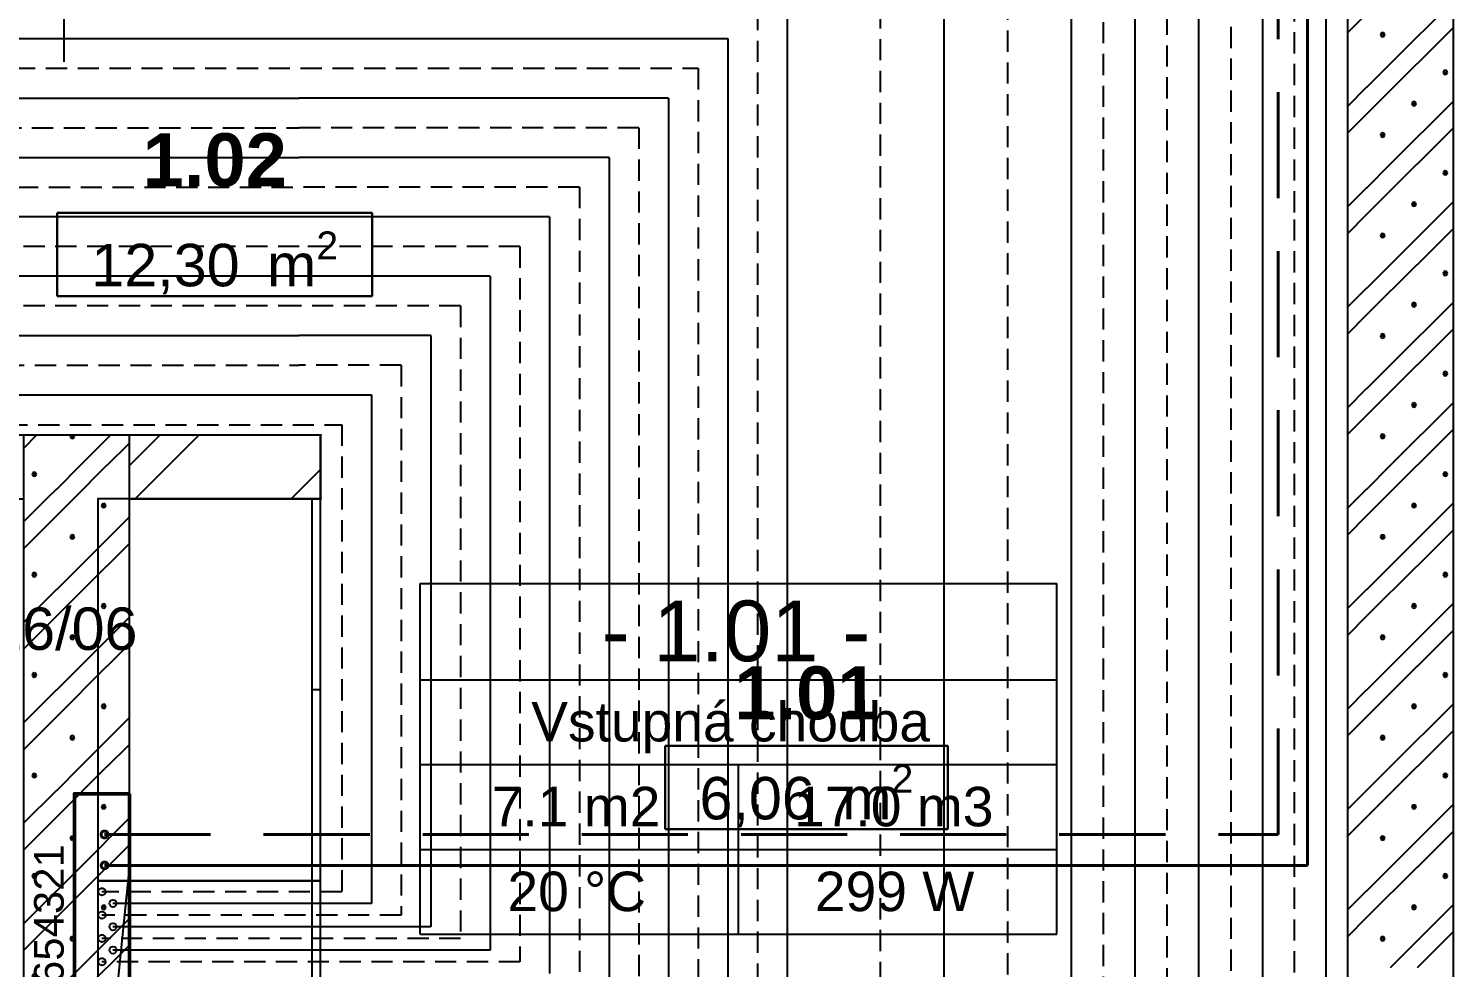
# Model space of a CAD drawing. Header units: millimetres. Extents: x 1046 to 74297, y -4150 to 54562.
# Drawn here: x 19932 to 23290, y 4370 to 6584 of the extents above; entities that cross this region are included whole.
import ezdxf
from ezdxf.enums import TextEntityAlignment as Align

# ---------------------------------------------------------------- set-up
doc = ezdxf.new("R2010")
doc.units = ezdxf.units.MM
doc.set_wipeout_variables(frame=1)
doc.linetypes.add('DASH', pattern=[75, 50, -25])
for name, color, linetype in [('1__NP___MIESTNOSTIUK', 7, 'Continuous'), ('1__NP___ROZDE_OVA_E', 7, 'Continuous'), ('Interiér - nábytok', 252, 'Continuous'), ('Konstrukce – Dělicí čáry vrstev', 252, 'Continuous'), ('Konštrukcie - zvislé nosné', 252, 'Continuous'), ('ODVODN__POTRUBIE', 7, 'Continuous'), ('ODVODN__POTRUBIE___PODL__VYK_', 7, 'Continuous'), ('Otvory – Značky dveří', 252, 'Continuous'), ('POLO_KY', 7, 'Continuous'), ('PR_VODN__POTRUBIE', 7, 'Continuous'), ('PR_VODN__POTRUBIE___PODL__VYK_', 7, 'Continuous'), ('Výplně – Řezové', 252, 'Continuous'), ('Zóny', 252, 'Continuous'), ('Zóny – Razítka', 252, 'Continuous')]:
    doc.layers.add(name, color=color, linetype=linetype)
doc.layers.add('vyk-privod-45', color=240, linetype='Continuous', lineweight=40)
doc.layers.add('vyk-vratka_35°C', color=132, linetype='DASH', lineweight=40)
doc.styles.add('ARIAL', font='arial.ttf')
doc.styles.add('GENEROVANÝ_STYL_1', font='arial.ttf')
doc.styles.add('GENEROVANÝ_STYL_2', font='arialbd.ttf')
pattern_1 = [(45, (0, 0), (-11490.5, 11490.5), []), (45, (-2298, 2298), (-11490.5, 11490.5), [])]

# ---------------------------------------------------------------- blocks, each defined once
blk = doc.blocks.new('VSTUPNÁ CHODBA_1.01_1_1', base_point=(567498, 266412))
at = {"layer": 'Zóny – Razítka'}
for p, q in [((584149, 265430), (550847, 265430)), ((550847, 265430), (550847, 255608)), ((550847, 265430), (584149, 265430)), ((550847, 255608), (550847, 265430)), ((584149, 255608), (584149, 265430)), ((584149, 265430), (584149, 255608)), ((550847, 255608), (584149, 255608)), ((584149, 255608), (550847, 255608))]:
    blk.add_line(p, q, dxfattribs=at)
at = {"layer": 'Zóny – Razítka', "insert": (567498, 263233), "char_height": 5000, "attachment_point": 2, "style": 'GENEROVANÝ_STYL_1'}
blk.add_mtext('\\A1;{\\pqc;\\pt0,2500;\\fArial|b0|i0|c238|p0;\\W1.000000;6,06\\fArial|b0|i0|c238|p0;\\W1.000000;\\A1{\\H.66x;\\S^  ;}\\fArial|b0|i0|c238|p0;\\W1.000000; m\\fArial|b0|i0|c238|p0;\\W1.000000;\\A1{\\H.66x;\\S2^  ;}}', dxfattribs=at)
at = {"layer": 'Zóny – Razítka'}
for tag, height, style, p in [('DUMMY_849', 6250, 'GENEROVANÝ_STYL_2', (575839, 276233)), ('ROOM_NUMBER', 6250, 'GENEROVANÝ_STYL_2', (567498, 274805)), ('DUMMY_850', 5000, 'GENEROVANÝ_STYL_1', (555758, 264448))]:
    blk.add_attdef(tag, text='', height=height, dxfattribs=dict(at, style=style)).set_placement(p, align=Align.TOP_CENTER)
blk = doc.blocks.new('CHODBA_1.02_2_1', base_point=(497782, 329244))
at = {"layer": 'Zóny – Razítka'}
for p, q in [((516340, 328262), (479224, 328262)), ((479224, 328262), (479224, 318441)), ((479224, 328262), (516340, 328262)), ((479224, 318441), (479224, 328262)), ((516340, 318441), (516340, 328262)), ((516340, 328262), (516340, 318441)), ((479224, 318441), (516340, 318441)), ((516340, 318441), (479224, 318441))]:
    blk.add_line(p, q, dxfattribs=at)
at = {"layer": 'Zóny – Razítka', "insert": (497782, 326066), "char_height": 5000, "attachment_point": 2, "style": 'GENEROVANÝ_STYL_1'}
blk.add_mtext('\\A1;{\\pqc;\\pt0,2500;\\fArial|b0|i0|c238|p0;\\W1.000000;12,30\\fArial|b0|i0|c238|p0;\\W1.000000;\\A1{\\H.66x;\\S^  ;}\\fArial|b0|i0|c238|p0;\\W1.000000; m\\fArial|b0|i0|c238|p0;\\W1.000000;\\A1{\\H.66x;\\S2^  ;}}', dxfattribs=at)
at = {"layer": 'Zóny – Razítka'}
for tag, height, style, p in [('ROOM_NUMBER', 6250, 'GENEROVANÝ_STYL_2', (497782, 337637)), ('DUMMY_849', 6250, 'GENEROVANÝ_STYL_2', (506123, 339066)), ('DUMMY_850', 5000, 'GENEROVANÝ_STYL_1', (484135, 327280))]:
    blk.add_attdef(tag, text='', height=height, dxfattribs=dict(at, style=style)).set_placement(p, align=Align.TOP_CENTER)
blk = doc.blocks.new('Skříňka 27[18]_1', base_point=(510248, 199547))
at = {"layer": 'Interiér - nábytok'}
for p, q in [((509248, 199547), (509248, 249547)), ((510248, 232880), (509248, 232880)), ((510248, 216214), (509248, 216214)), ((510248, 199547), (509248, 199547))]:
    blk.add_line(p, q, dxfattribs=at)
at = {"layer": 'Interiér - nábytok', "flags": 128}
blk.add_lwpolyline([(510248, 199547), (510248, 249547), (483998, 249547), (483998, 199547)], close=True, dxfattribs=at)
blk = doc.blocks.new('Modulární skříň 27[19]_1', base_point=(510248, 249547))
at = {"layer": 'Interiér - nábytok'}
for p, q in [((509248, 249547), (509248, 294547)), ((510248, 272047), (509248, 272047))]:
    blk.add_line(p, q, dxfattribs=at)
at = {"layer": 'Interiér - nábytok', "flags": 128}
blk.add_lwpolyline([(510248, 249547), (510248, 294547), (483998, 294547), (483998, 249547)], close=True, dxfattribs=at)
blk = doc.blocks.new('*X238')
at = {"layer": 'Výplně – Řezové'}
for p, q in [((475248, 300504), (476791, 302047)), ((480819, 302047), (480765, 301915)), ((480765, 301915), (480838, 301738)), ((480838, 301738), (481015, 301665)), ((481015, 301665), (481191, 301738)), ((481191, 301738), (481265, 301915)), ((481265, 301915), (481210, 302047)), ((481963, 298506), (485503, 302047)), ((485125, 298506), (487748, 301129)), ((476346, 297637), (476273, 297460)), ((476273, 297460), (476346, 297284)), ((476523, 297710), (476346, 297637)), ((476346, 297284), (476523, 297210)), ((476700, 297637), (476523, 297710)), ((476523, 297210), (476700, 297284)), ((476773, 297460), (476700, 297637)), ((476700, 297284), (476773, 297460)), ((479169, 295713), (481963, 298506)), ((481128, 294547), (485088, 298506)), ((477966, 294547), (479169, 295750))]:
    blk.add_line(p, q, dxfattribs=at)
for p in [(481015, 301915), (476523, 297460)]:
    blk.add_point(p, dxfattribs=at)
blk = doc.blocks.new('*X239')
at = {"layer": 'Výplně – Řezové'}
for p, q in [((475248, 291829), (477966, 294547)), ((479169, 292588), (481128, 294547)), ((484529, 293946), (484456, 293769)), ((484706, 294019), (484529, 293946)), ((484883, 293946), (484706, 294019)), ((484956, 293769), (484883, 293946)), ((475248, 288667), (479169, 292588)), ((481963, 286669), (487748, 292454)), ((484456, 293769), (484529, 293592)), ((484529, 293592), (484706, 293519)), ((484706, 293519), (484883, 293592)), ((484883, 293592), (484956, 293769)), ((480838, 290254), (480765, 290077)), ((480765, 290077), (480838, 289900)), ((481015, 290327), (480838, 290254)), ((480838, 289900), (481015, 289827)), ((481191, 290254), (481015, 290327)), ((481015, 289827), (481191, 289900)), ((481265, 290077), (481191, 290254)), ((481191, 289900), (481265, 290077)), ((485125, 286669), (487748, 289292)), ((476346, 285800), (476273, 285623)), ((476273, 285623), (476346, 285446)), ((476523, 285873), (476346, 285800)), ((476346, 285446), (476523, 285373)), ((476700, 285800), (476523, 285873)), ((476523, 285373), (476700, 285446)), ((476773, 285623), (476700, 285800)), ((476700, 285446), (476773, 285623)), ((479169, 283875), (481963, 286669)), ((479169, 280750), (485088, 286669)), ((475248, 279992), (479169, 283913)), ((484529, 282108), (484456, 281931)), ((484706, 282181), (484529, 282108)), ((484883, 282108), (484706, 282181)), ((484956, 281931), (484883, 282108)), ((475248, 276829), (479169, 280750)), ((481963, 274831), (487748, 280617)), ((484456, 281931), (484529, 281754)), ((484529, 281754), (484706, 281681)), ((484706, 281681), (484883, 281754)), ((484883, 281754), (484956, 281931)), ((480838, 278416), (480765, 278240)), ((480765, 278240), (480838, 278063)), ((481015, 278490), (480838, 278416)), ((480838, 278063), (481015, 277990)), ((481191, 278416), (481015, 278490)), ((481015, 277990), (481191, 278063)), ((481265, 278240), (481191, 278416)), ((481191, 278063), (481265, 278240)), ((485125, 274831), (487748, 277454)), ((476346, 273962), (476273, 273785)), ((476273, 273785), (476346, 273609)), ((476523, 274035), (476346, 273962)), ((476700, 273962), (476523, 274035)), ((476773, 273785), (476700, 273962)), ((476700, 273609), (476773, 273785)), ((479169, 272038), (481963, 274831)), ((479169, 268913), (485088, 274831)), ((475248, 268154), (479169, 272075)), ((476346, 273609), (476523, 273535)), ((476523, 273535), (476700, 273609)), ((484706, 270344), (484529, 270271)), ((484883, 270271), (484706, 270344)), ((475248, 264992), (479169, 268913)), ((481963, 262994), (487748, 268779)), ((484529, 270271), (484456, 270094)), ((484456, 270094), (484529, 269917)), ((484529, 269917), (484706, 269844)), ((484706, 269844), (484883, 269917)), ((484956, 270094), (484883, 270271)), ((484883, 269917), (484956, 270094)), ((480838, 266579), (480765, 266402)), ((480765, 266402), (480838, 266225)), ((481015, 266652), (480838, 266579)), ((480838, 266225), (481015, 266152)), ((481191, 266579), (481015, 266652)), ((481015, 266152), (481191, 266225)), ((481265, 266402), (481191, 266579)), ((481191, 266225), (481265, 266402)), ((485125, 262994), (487748, 265617)), ((476346, 262125), (476273, 261948)), ((476273, 261948), (476346, 261771)), ((476523, 262198), (476346, 262125)), ((476700, 262125), (476523, 262198)), ((476773, 261948), (476700, 262125)), ((476700, 261771), (476773, 261948)), ((479169, 260200), (481963, 262994)), ((479169, 257075), (485088, 262994)), ((476346, 261771), (476523, 261698)), ((476523, 261698), (476700, 261771)), ((475248, 256317), (479169, 260238)), ((475248, 253154), (479169, 257075)), ((481963, 251156), (487748, 256942)), ((484529, 258433), (484456, 258256)), ((484456, 258256), (484529, 258079)), ((484706, 258506), (484529, 258433)), ((484529, 258079), (484706, 258006)), ((484883, 258433), (484706, 258506)), ((484706, 258006), (484883, 258079)), ((484956, 258256), (484883, 258433)), ((484883, 258079), (484956, 258256)), ((480838, 254741), (480765, 254565)), ((480765, 254565), (480838, 254388)), ((481015, 254815), (480838, 254741)), ((480838, 254388), (481015, 254315)), ((481191, 254741), (481015, 254815)), ((481015, 254315), (481191, 254388)), ((481265, 254565), (481191, 254741)), ((481191, 254388), (481265, 254565)), ((485125, 251156), (487748, 253779)), ((476346, 250287), (476273, 250110)), ((476523, 250360), (476346, 250287)), ((476700, 250287), (476523, 250360)), ((476773, 250110), (476700, 250287)), ((479169, 248363), (481963, 251156)), ((479169, 245238), (485088, 251156)), ((476273, 250110), (476346, 249934)), ((476346, 249934), (476523, 249860)), ((476523, 249860), (476700, 249934)), ((476700, 249934), (476773, 250110)), ((475248, 244479), (479169, 248400)), ((475248, 241317), (479169, 245238)), ((484529, 246596), (484456, 246419)), ((484456, 246419), (484529, 246242)), ((484706, 246669), (484529, 246596)), ((484529, 246242), (484706, 246169)), ((484883, 246596), (484706, 246669)), ((484706, 246169), (484883, 246242)), ((484956, 246419), (484883, 246596)), ((484883, 246242), (484956, 246419)), ((481963, 239319), (487748, 245104)), ((480838, 242904), (480765, 242727)), ((480765, 242727), (480838, 242550)), ((481015, 242977), (480838, 242904)), ((480838, 242550), (481015, 242477)), ((481191, 242904), (481015, 242977)), ((481015, 242477), (481191, 242550)), ((481265, 242727), (481191, 242904)), ((481191, 242550), (481265, 242727)), ((485125, 239319), (487748, 241942)), ((476346, 238450), (476273, 238273)), ((476523, 238523), (476346, 238450)), ((476700, 238450), (476523, 238523)), ((476773, 238273), (476700, 238450)), ((479169, 236525), (481963, 239319)), ((479169, 233400), (485088, 239319)), ((476273, 238273), (476346, 238096)), ((476346, 238096), (476523, 238023)), ((476523, 238023), (476700, 238096)), ((476700, 238096), (476773, 238273)), ((475248, 232642), (479169, 236563)), ((475248, 229479), (479169, 233400)), ((484529, 234758), (484456, 234581)), ((484456, 234581), (484529, 234404)), ((484706, 234831), (484529, 234758)), ((484529, 234404), (484706, 234331)), ((484883, 234758), (484706, 234831)), ((484706, 234331), (484883, 234404)), ((484956, 234581), (484883, 234758)), ((484883, 234404), (484956, 234581)), ((481963, 227481), (487748, 233267)), ((480838, 231066), (480765, 230890)), ((480765, 230890), (480838, 230713)), ((481015, 231140), (480838, 231066)), ((480838, 230713), (481015, 230640)), ((481191, 231066), (481015, 231140)), ((481015, 230640), (481191, 230713)), ((481265, 230890), (481191, 231066)), ((481191, 230713), (481265, 230890)), ((485125, 227481), (487748, 230104)), ((476523, 226685), (476346, 226612)), ((476700, 226612), (476523, 226685)), ((479169, 224688), (481963, 227481)), ((479169, 221563), (485088, 227481)), ((476346, 226612), (476273, 226435)), ((476273, 226435), (476346, 226259)), ((476346, 226259), (476523, 226185)), ((476523, 226185), (476700, 226259)), ((476773, 226435), (476700, 226612)), ((476700, 226259), (476773, 226435)), ((475248, 220804), (479169, 224725)), ((484529, 222921), (484456, 222744)), ((484456, 222744), (484529, 222567)), ((484706, 222994), (484529, 222921)), ((484529, 222567), (484706, 222494)), ((484883, 222921), (484706, 222994)), ((484706, 222494), (484883, 222567)), ((484956, 222744), (484883, 222921)), ((484883, 222567), (484956, 222744)), ((475248, 217642), (479169, 221563)), ((481963, 215644), (487748, 221429)), ((480838, 219229), (480765, 219052)), ((480765, 219052), (480838, 218875)), ((481015, 219302), (480838, 219229)), ((480838, 218875), (481015, 218802)), ((481191, 219229), (481015, 219302)), ((481015, 218802), (481191, 218875)), ((481265, 219052), (481191, 219229)), ((481191, 218875), (481265, 219052)), ((485125, 215644), (487748, 218267)), ((479169, 212850), (481963, 215644)), ((479169, 209725), (485088, 215644)), ((476346, 214775), (476273, 214598)), ((476273, 214598), (476346, 214421)), ((476523, 214848), (476346, 214775)), ((476346, 214421), (476523, 214348)), ((476700, 214775), (476523, 214848)), ((476523, 214348), (476700, 214421)), ((476773, 214598), (476700, 214775)), ((476700, 214421), (476773, 214598)), ((475248, 208967), (479169, 212888)), ((484529, 211083), (484456, 210906)), ((484456, 210906), (484529, 210729)), ((484706, 211156), (484529, 211083)), ((484529, 210729), (484706, 210656)), ((484883, 211083), (484706, 211156)), ((484706, 210656), (484883, 210729)), ((484956, 210906), (484883, 211083)), ((484883, 210729), (484956, 210906)), ((475248, 205804), (479169, 209725)), ((481963, 203806), (487748, 209592)), ((480838, 207391), (480765, 207215)), ((480765, 207215), (480838, 207038)), ((481015, 207465), (480838, 207391)), ((480838, 207038), (481015, 206965)), ((481191, 207391), (481015, 207465)), ((481015, 206965), (481191, 207038)), ((481265, 207215), (481191, 207391)), ((481191, 207038), (481265, 207215)), ((485125, 203806), (487748, 206429)), ((479169, 201013), (481963, 203806)), ((480828, 199547), (485088, 203806)), ((476346, 202937), (476273, 202760)), ((476273, 202760), (476346, 202584)), ((476523, 203010), (476346, 202937)), ((476346, 202584), (476523, 202510)), ((476700, 202937), (476523, 203010)), ((476523, 202510), (476700, 202584)), ((476773, 202760), (476700, 202937)), ((476700, 202584), (476773, 202760)), ((477666, 199547), (479169, 201050))]:
    blk.add_line(p, q, dxfattribs=at)
for p in [(484706, 293769), (481015, 290077), (476523, 285623), (484706, 281931), (481015, 278240), (476523, 273785), (484706, 270094), (481015, 266402), (476523, 261948), (484706, 258256), (481015, 254565), (476523, 250110), (484706, 246419), (481015, 242727), (476523, 238273), (484706, 234581), (481015, 230890), (476523, 226435), (484706, 222744), (481015, 219052), (476523, 214598), (484706, 210906), (481015, 207215), (476523, 202760)]:
    blk.add_point(p, dxfattribs=at)
blk = doc.blocks.new('Zeď_20_1', base_point=(475248, 199547))
at = {"layer": 'Konstrukce – Dělicí čáry vrstev'}
for p, q in [((475248, 302047), (475248, 294547)), ((487748, 294547), (487748, 302047))]:
    blk.add_line(p, q, dxfattribs=at)
at = {"layer": 'Konštrukcie - zvislé nosné'}
blk.add_line((487748, 302047), (475248, 302047), dxfattribs=at)
at = {"layer": 'Konštrukcie - zvislé nosné', "flags": 128}
for points in [[(475248, 294547), (475248, 199547)], [(487748, 199547), (487748, 294547)], [(487748, 199547), (475248, 199547)]]:
    blk.add_lwpolyline(points, dxfattribs=at)
at = {"layer": 'Konštrukcie - zvislé nosné'}
for name in ['*X238', '*X239']:
    blk.add_blockref(name, (0, 0), dxfattribs=at)
blk = doc.blocks.new('Zahnutý konec 27')
at = {"layer": 'Konštrukcie - zvislé nosné'}
for p, q in [((7500, 0), (0, 0)), ((0, 0), (0, -5000)), ((7500, 0), (7500, -5000))]:
    blk.add_line(p, q, dxfattribs=at)
blk = doc.blocks.new('Konec s rámem 27')
at = {"layer": 'Konštrukcie - zvislé nosné'}
for p in [(0, -15000), (7500, -15000)]:
    blk.add_point(p, dxfattribs=at)
at = {"ltscale": 15050.379652}
blk.add_wipeout([(0, 0), (7500, 0), (7500, 50), (0, 50)], dxfattribs=at).dxf.layer = 'Výplně – Řezové'
at = {"layer": 'Výplně – Řezové'}
h = blk.add_hatch(dxfattribs=at)
h.set_pattern_fill('DREVO___PREGLEJKA_0001', color=256, style=0, pattern_type=2)
h.set_pattern_definition([(0, (0, 0), (0, 1500), [])])
h.paths.add_polyline_path([(0, 0), (7500, 0), (7500, 50), (0, 50)])
at = {"layer": 'Konštrukcie - zvislé nosné'}
for p, q in [((0, 50), (0, -15000)), ((7500, 50), (0, 50)), ((7500, 0), (0, 0)), ((0, 0), (0, -15000)), ((7500, 50), (7500, -15000)), ((7500, 0), (7500, -15000))]:
    blk.add_line(p, q, dxfattribs=at)
for p in [(0, 50), (7500, 50)]:
    blk.add_point(p, dxfattribs=at)
blk = doc.blocks.new('Zeď_24_1', base_point=(473998, 294547))
at = {"layer": 'Výplně – Řezové'}
h = blk.add_hatch(dxfattribs=at)
h.set_pattern_fill('OBECNÁ___DVOJITÁ_1_4__1__E3', color=256, style=0, pattern_type=2)
h.set_pattern_definition(pattern_1)
h.paths.add_polyline_path([(475248, 302047), (473998, 302047), (473998, 294547), (475248, 294547)])
h = blk.add_hatch(dxfattribs=at)
h.set_pattern_fill('OBECNÁ___DVOJITÁ_1_4__1__E3', color=256, style=0, pattern_type=2)
h.set_pattern_definition(pattern_1)
h.paths.add_polyline_path([(487748, 294547), (510248, 294547), (510248, 302047), (487748, 302047)])
at = {"layer": 'Konstrukce – Dělicí čáry vrstev'}
for p, q in [((475248, 302047), (475248, 294547)), ((487748, 294547), (487748, 302047))]:
    blk.add_line(p, q, dxfattribs=at)
at = {"layer": 'Konštrukcie - zvislé nosné', "flags": 128}
for points in [[(510248, 302047), (473998, 302047)], [(510248, 294547), (510248, 302047)], [(473998, 294547), (475248, 294547)], [(487748, 294547), (510248, 294547)]]:
    blk.add_lwpolyline(points, dxfattribs=at)
at = {"layer": 'Konštrukcie - zvislé nosné', "zscale": 49999.99999999999, "rotation": 270}
blk.add_blockref('Zahnutý konec 27', (510248, 302047), dxfattribs=at)
blk.add_blockref('Zahnutý konec 27', (510248, 302047), dxfattribs=at)
blk.add_blockref('Zahnutý konec 27', (510248, 302047), dxfattribs=at)
blk.add_blockref('Zahnutý konec 27', (510248, 302047), dxfattribs=at)
blk.add_blockref('Zahnutý konec 27', (510248, 302047), dxfattribs=at)
blk.add_blockref('Zahnutý konec 27', (510248, 302047), dxfattribs=at)
blk.add_blockref('Zahnutý konec 27', (510248, 302047), dxfattribs=at)
blk.add_blockref('Zahnutý konec 27', (510248, 302047), dxfattribs=at)
blk.add_blockref('Zahnutý konec 27', (510248, 302047), dxfattribs=at)
blk.add_blockref('Zahnutý konec 27', (510248, 302047), dxfattribs=at)
blk.add_blockref('Zahnutý konec 27', (510248, 302047), dxfattribs=at)
blk.add_blockref('Zahnutý konec 27', (510248, 302047), dxfattribs=at)
blk.add_blockref('Zahnutý konec 27', (510248, 302047), dxfattribs=at)
blk.add_blockref('Zahnutý konec 27', (510248, 302047), dxfattribs=at)
blk.add_blockref('Konec s rámem 27', (510248, 302047), dxfattribs=at)
blk = doc.blocks.new('Značka dveří CZ 27_4')
at = {"layer": 'Otvory – Značky dveří'}
for p, q in [((-8750, 48750), (8750, 48750)), ((0, 40000), (0, -18750))]:
    blk.add_line(p, q, dxfattribs=at)
at = {"layer": 'Otvory – Značky dveří', "flags": 128}
blk.add_lwpolyline([(8750, 48750, 1), (-8750, 48750, 1)], format="xyb", close=True, dxfattribs=at)
at = {"layer": 'Otvory – Značky dveří', "style": 'GENEROVANÝ_STYL_1'}
blk.add_attdef('AC_WIDO_A_SIZE', text='', height=5000, rotation=90, dxfattribs=at).set_placement((0, 4131), align=Align.BOTTOM_LEFT)
blk.add_attdef('AC_WIDO_B_SIZE', text='', height=5000, rotation=90, dxfattribs=at).set_placement((0, 1357), align=Align.TOP_LEFT)
for tag, p in [('DUMMY_78', (0, 52536)), ('AC_WIDO_ID', (0, 45494))]:
    blk.add_attdef(tag, text='', height=5000, dxfattribs=at).set_placement(p, align=Align.MIDDLE_CENTER)
blk = doc.blocks.new('*X303')
at = {"layer": 'Výplně – Řezové'}
for p, q in [((636338, 345856), (643748, 353267)), ((631248, 349479), (633544, 351775)), ((635213, 349441), (635140, 349265)), ((635140, 349265), (635213, 349088)), ((635390, 349515), (635213, 349441)), ((635566, 349441), (635390, 349515)), ((635640, 349265), (635566, 349441)), ((635566, 349088), (635640, 349265)), ((639500, 345856), (643748, 350104)), ((635213, 349088), (635390, 349015)), ((635390, 349015), (635566, 349088)), ((633544, 343063), (636338, 345856)), ((633544, 339938), (639463, 345856)), ((642596, 344987), (642523, 344810)), ((642523, 344810), (642596, 344634)), ((642773, 345060), (642596, 344987)), ((642596, 344634), (642773, 344560)), ((642950, 344987), (642773, 345060)), ((642773, 344560), (642950, 344634)), ((643023, 344810), (642950, 344987)), ((642950, 344634), (643023, 344810)), ((631248, 340804), (633544, 343100)), ((636338, 334019), (643748, 341429)), ((638904, 341296), (638831, 341119)), ((638831, 341119), (638904, 340942)), ((639081, 341369), (638904, 341296)), ((638904, 340942), (639081, 340869)), ((639258, 341296), (639081, 341369)), ((639081, 340869), (639258, 340942)), ((639331, 341119), (639258, 341296)), ((639258, 340942), (639331, 341119)), ((631248, 337642), (633544, 339938)), ((635213, 337604), (635140, 337427)), ((635390, 337677), (635213, 337604)), ((635566, 337604), (635390, 337677)), ((635640, 337427), (635566, 337604)), ((639500, 334019), (643748, 338267)), ((635140, 337427), (635213, 337250)), ((635213, 337250), (635390, 337177)), ((635390, 337177), (635566, 337250)), ((635566, 337250), (635640, 337427)), ((633544, 331225), (636338, 334019)), ((633544, 328100), (639463, 334019)), ((642596, 333150), (642523, 332973)), ((642523, 332973), (642596, 332796)), ((642773, 333223), (642596, 333150)), ((642596, 332796), (642773, 332723)), ((642950, 333150), (642773, 333223)), ((642773, 332723), (642950, 332796)), ((643023, 332973), (642950, 333150)), ((642950, 332796), (643023, 332973)), ((631248, 328967), (633544, 331263)), ((636338, 322181), (643748, 329592)), ((638904, 329458), (638831, 329281)), ((638831, 329281), (638904, 329104)), ((639081, 329531), (638904, 329458)), ((638904, 329104), (639081, 329031)), ((639258, 329458), (639081, 329531)), ((639081, 329031), (639258, 329104)), ((639331, 329281), (639258, 329458)), ((639258, 329104), (639331, 329281)), ((631248, 325804), (633544, 328100)), ((635213, 325766), (635140, 325590)), ((635390, 325840), (635213, 325766)), ((635566, 325766), (635390, 325840)), ((635640, 325590), (635566, 325766)), ((639500, 322181), (643748, 326429)), ((635140, 325590), (635213, 325413)), ((635213, 325413), (635390, 325340)), ((635390, 325340), (635566, 325413)), ((635566, 325413), (635640, 325590)), ((633544, 319388), (636338, 322181)), ((633544, 316263), (639463, 322181)), ((642596, 321312), (642523, 321135)), ((642523, 321135), (642596, 320959)), ((642773, 321385), (642596, 321312)), ((642596, 320959), (642773, 320885)), ((642950, 321312), (642773, 321385)), ((642773, 320885), (642950, 320959)), ((643023, 321135), (642950, 321312)), ((642950, 320959), (643023, 321135)), ((631248, 317129), (633544, 319425)), ((636338, 310344), (643748, 317754)), ((638904, 317621), (638831, 317444)), ((638831, 317444), (638904, 317267)), ((639081, 317694), (638904, 317621)), ((639258, 317621), (639081, 317694)), ((639331, 317444), (639258, 317621)), ((639258, 317267), (639331, 317444)), ((631248, 313967), (633544, 316263)), ((638904, 317267), (639081, 317194)), ((639081, 317194), (639258, 317267)), ((635390, 314002), (635213, 313929)), ((635566, 313929), (635390, 314002)), ((639500, 310344), (643748, 314592)), ((635213, 313929), (635140, 313752)), ((635140, 313752), (635213, 313575)), ((635213, 313575), (635390, 313502)), ((635390, 313502), (635566, 313575)), ((635640, 313752), (635566, 313929)), ((635566, 313575), (635640, 313752)), ((633544, 307550), (636338, 310344)), ((633544, 304425), (639463, 310344)), ((642596, 309475), (642523, 309298)), ((642523, 309298), (642596, 309121)), ((642773, 309548), (642596, 309475)), ((642596, 309121), (642773, 309048)), ((642950, 309475), (642773, 309548)), ((642773, 309048), (642950, 309121)), ((643023, 309298), (642950, 309475)), ((642950, 309121), (643023, 309298)), ((631248, 305292), (633544, 307588)), ((636338, 298506), (643748, 305917)), ((638904, 305783), (638831, 305606)), ((638831, 305606), (638904, 305429)), ((639081, 305856), (638904, 305783)), ((639258, 305783), (639081, 305856)), ((639331, 305606), (639258, 305783)), ((639258, 305429), (639331, 305606)), ((631248, 302129), (633544, 304425)), ((638904, 305429), (639081, 305356)), ((639081, 305356), (639258, 305429)), ((639500, 298506), (643748, 302754)), ((635213, 302091), (635140, 301915)), ((635140, 301915), (635213, 301738)), ((635390, 302165), (635213, 302091)), ((635213, 301738), (635390, 301665)), ((635566, 302091), (635390, 302165)), ((635390, 301665), (635566, 301738)), ((635640, 301915), (635566, 302091)), ((635566, 301738), (635640, 301915)), ((633544, 295713), (636338, 298506)), ((633544, 292588), (639463, 298506)), ((642596, 297637), (642523, 297460)), ((642523, 297460), (642596, 297284)), ((642773, 297710), (642596, 297637)), ((642596, 297284), (642773, 297210)), ((642950, 297637), (642773, 297710)), ((642773, 297210), (642950, 297284)), ((643023, 297460), (642950, 297637)), ((642950, 297284), (643023, 297460)), ((631248, 293454), (633544, 295750)), ((636338, 286669), (643748, 294079)), ((638904, 293946), (638831, 293769)), ((639081, 294019), (638904, 293946)), ((639258, 293946), (639081, 294019)), ((639331, 293769), (639258, 293946)), ((631248, 290292), (633544, 292588)), ((638831, 293769), (638904, 293592)), ((638904, 293592), (639081, 293519)), ((639081, 293519), (639258, 293592)), ((639258, 293592), (639331, 293769)), ((639500, 286669), (643748, 290917)), ((635213, 290254), (635140, 290077)), ((635140, 290077), (635213, 289900)), ((635390, 290327), (635213, 290254)), ((635213, 289900), (635390, 289827)), ((635566, 290254), (635390, 290327)), ((635390, 289827), (635566, 289900)), ((635640, 290077), (635566, 290254)), ((635566, 289900), (635640, 290077)), ((633544, 283875), (636338, 286669)), ((633544, 280750), (639463, 286669)), ((642596, 285800), (642523, 285623)), ((642523, 285623), (642596, 285446)), ((642773, 285873), (642596, 285800)), ((642596, 285446), (642773, 285373)), ((642950, 285800), (642773, 285873)), ((642773, 285373), (642950, 285446)), ((643023, 285623), (642950, 285800)), ((642950, 285446), (643023, 285623)), ((631248, 281617), (633544, 283913)), ((636338, 274831), (643748, 282242)), ((638904, 282108), (638831, 281931)), ((639081, 282181), (638904, 282108)), ((639258, 282108), (639081, 282181)), ((639331, 281931), (639258, 282108)), ((631248, 278454), (633544, 280750)), ((638831, 281931), (638904, 281754)), ((638904, 281754), (639081, 281681)), ((639081, 281681), (639258, 281754)), ((639258, 281754), (639331, 281931)), ((639500, 274831), (643748, 279079)), ((635213, 278416), (635140, 278240)), ((635140, 278240), (635213, 278063)), ((635390, 278490), (635213, 278416)), ((635213, 278063), (635390, 277990)), ((635566, 278416), (635390, 278490)), ((635390, 277990), (635566, 278063)), ((635640, 278240), (635566, 278416)), ((635566, 278063), (635640, 278240)), ((633544, 272038), (636338, 274831)), ((633544, 268913), (639463, 274831)), ((642596, 273962), (642523, 273785)), ((642523, 273785), (642596, 273609)), ((642773, 274035), (642596, 273962)), ((642950, 273962), (642773, 274035)), ((643023, 273785), (642950, 273962)), ((642950, 273609), (643023, 273785)), ((631248, 269779), (633544, 272075)), ((642596, 273609), (642773, 273535)), ((642773, 273535), (642950, 273609)), ((636338, 262994), (643748, 270404)), ((639081, 270344), (638904, 270271)), ((639258, 270271), (639081, 270344)), ((631248, 266617), (633544, 268913)), ((638904, 270271), (638831, 270094)), ((638831, 270094), (638904, 269917)), ((638904, 269917), (639081, 269844)), ((639081, 269844), (639258, 269917)), ((639331, 270094), (639258, 270271)), ((639258, 269917), (639331, 270094)), ((639500, 262994), (643748, 267242)), ((635213, 266579), (635140, 266402)), ((635140, 266402), (635213, 266225)), ((635390, 266652), (635213, 266579)), ((635213, 266225), (635390, 266152)), ((635566, 266579), (635390, 266652)), ((635390, 266152), (635566, 266225)), ((635640, 266402), (635566, 266579)), ((635566, 266225), (635640, 266402)), ((633544, 260200), (636338, 262994)), ((633544, 257075), (639463, 262994)), ((642596, 262125), (642523, 261948)), ((642523, 261948), (642596, 261771)), ((642773, 262198), (642596, 262125)), ((642950, 262125), (642773, 262198)), ((643023, 261948), (642950, 262125)), ((642950, 261771), (643023, 261948)), ((642596, 261771), (642773, 261698)), ((642773, 261698), (642950, 261771)), ((631248, 257942), (633544, 260238)), ((631248, 254779), (633544, 257075)), ((636338, 251156), (643748, 258567)), ((638904, 258433), (638831, 258256)), ((638831, 258256), (638904, 258079)), ((639081, 258506), (638904, 258433)), ((638904, 258079), (639081, 258006)), ((639258, 258433), (639081, 258506)), ((639081, 258006), (639258, 258079)), ((639331, 258256), (639258, 258433)), ((639258, 258079), (639331, 258256)), ((639500, 251156), (643748, 255404)), ((635213, 254741), (635140, 254565)), ((635140, 254565), (635213, 254388)), ((635390, 254815), (635213, 254741)), ((635213, 254388), (635390, 254315)), ((635566, 254741), (635390, 254815)), ((635390, 254315), (635566, 254388)), ((635640, 254565), (635566, 254741)), ((635566, 254388), (635640, 254565)), ((633544, 248363), (636338, 251156)), ((633544, 245238), (639463, 251156)), ((642596, 250287), (642523, 250110)), ((642773, 250360), (642596, 250287)), ((642950, 250287), (642773, 250360)), ((643023, 250110), (642950, 250287)), ((642523, 250110), (642596, 249934)), ((642596, 249934), (642773, 249860)), ((642773, 249860), (642950, 249934)), ((642950, 249934), (643023, 250110)), ((631248, 246104), (633544, 248400)), ((631248, 242942), (633544, 245238)), ((636338, 239319), (643748, 246729)), ((638904, 246596), (638831, 246419)), ((638831, 246419), (638904, 246242)), ((639081, 246669), (638904, 246596)), ((638904, 246242), (639081, 246169)), ((639258, 246596), (639081, 246669)), ((639081, 246169), (639258, 246242)), ((639331, 246419), (639258, 246596)), ((639258, 246242), (639331, 246419)), ((639500, 239319), (643748, 243567)), ((635213, 242904), (635140, 242727)), ((635140, 242727), (635213, 242550)), ((635390, 242977), (635213, 242904)), ((635213, 242550), (635390, 242477)), ((635566, 242904), (635390, 242977)), ((635390, 242477), (635566, 242550)), ((635640, 242727), (635566, 242904)), ((635566, 242550), (635640, 242727))]:
    blk.add_line(p, q, dxfattribs=at)
for p in [(635390, 349265), (642773, 344810), (639081, 341119), (635390, 337427), (642773, 332973), (639081, 329281), (635390, 325590), (642773, 321135), (639081, 317444), (635390, 313752), (642773, 309298), (639081, 305606), (635390, 301915), (642773, 297460), (639081, 293769), (635390, 290077), (642773, 285623), (639081, 281931), (635390, 278240), (642773, 273785), (639081, 270094), (635390, 266402), (642773, 261948), (639081, 258256), (635390, 254565), (642773, 250110), (639081, 246419), (635390, 242727)]:
    blk.add_point(p, dxfattribs=at)
blk = doc.blocks.new('A$Ca9295a0e')
at = {"layer": 'Konštrukcie - zvislé nosné', "flags": 128}
for points in [[(12575, 5910.9), (12575, 2263.5)], [(12825, 2263.5), (12825, 5910.9)]]:
    blk.add_lwpolyline(points, dxfattribs=at)
at = {"layer": 'Interiér - nábytok', "xscale": 0.02, "yscale": 0.02, "zscale": 0.02}
for name, p in [('Modulární skříň 27[19]_1', (10155, 3263.5)), ('Skříňka 27[18]_1', (10155, 2263.5))]:
    blk.add_blockref(name, p, dxfattribs=at)
at = {"layer": 'Konštrukcie - zvislé nosné', "xscale": 0.02, "yscale": 0.02, "zscale": 0.02}
for name, p in [('*X303', (-50, -1727.4)), ('Zeď_20_1', (9455, 2263.5))]:
    blk.add_blockref(name, p, dxfattribs=at)
at = {"layer": 'Otvory – Značky dveří'}
ref = blk.add_blockref('Značka dveří CZ 27_4', (9550, 5568.5), dxfattribs=dict(at, xscale=0.02, yscale=0.02, zscale=0.02))
ref.add_attrib('AC_WIDO_ID', 'D11', dxfattribs={"height": 100, "style": 'GENEROVANÝ_STYL_1'}).set_placement((9550, 6479.3), align=Align.MIDDLE_CENTER)
ref.add_attrib('AC_WIDO_A_SIZE', '800', dxfattribs={"height": 100, "rotation": 90, "style": 'GENEROVANÝ_STYL_1'}).set_placement((9550, 5651.2), align=Align.BOTTOM_LEFT)
ref.add_attrib('AC_WIDO_B_SIZE', '2\xa0100', dxfattribs={"height": 100, "rotation": 90, "style": 'GENEROVANÝ_STYL_1'}).set_placement((9550, 5595.7), align=Align.TOP_LEFT)
ref.add_attrib('DUMMY_79', 'L', dxfattribs={"height": 100, "style": 'GENEROVANÝ_STYL_1'}).set_placement((9550, 6619.3), align=Align.MIDDLE_CENTER)
at = {"layer": 'Zóny', "xscale": 0.02, "yscale": 0.02, "zscale": 0.02}
for name, p, values in [('CHODBA_1.02_2_1', (9905.7, 4857.5), {'ROOM_NUMBER': '1.02'}), ('VSTUPNÁ CHODBA_1.01_1_1', (11300, 3600.9), {'ROOM_NUMBER': '1.01'})]:
    blk.add_blockref(name, p, dxfattribs=at).add_auto_attribs(values)
at = {"layer": 'Konštrukcie - zvislé nosné', "xscale": 0.02, "yscale": 0.02, "zscale": 0.02}
blk.add_blockref('Zeď_24_1', (9430, 4163.5), dxfattribs=at)
blk = doc.blocks.new('A$Cacebdfa7')
blk.add_blockref('A$Ca9295a0e', (2747.1, 1041.4))
at = {"layer": '1__NP___MIESTNOSTIUK', "color": 18}
for p, q in [((13137.1, 4778.7), (13137.1, 5005.7)), ((13137.1, 5005.7), (14637.1, 5005.7)), ((14637.1, 4778.7), (14637.1, 5005.7)), ((13137.1, 4578.7), (13137.1, 4778.7)), ((13137.1, 4778.7), (14637.1, 4778.7)), ((13137.1, 4778.7), (14637.1, 4778.7)), ((14637.1, 4578.7), (14637.1, 4778.7)), ((13137.1, 4378.7), (13137.1, 4578.7)), ((13137.1, 4578.7), (14637.1, 4578.7)), ((13137.1, 4578.7), (14637.1, 4578.7)), ((13887.1, 4378.7), (13887.1, 4578.7)), ((14637.1, 4378.7), (14637.1, 4578.7)), ((13137.1, 4178.7), (13137.1, 4378.7)), ((13137.1, 4378.7), (14637.1, 4378.7)), ((13137.1, 4378.7), (14637.1, 4378.7)), ((13887.1, 4178.7), (13887.1, 4378.7)), ((14637.1, 4178.7), (14637.1, 4378.7)), ((13137.1, 4178.7), (14637.1, 4178.7))]:
    blk.add_line(p, q, dxfattribs=at)
at = {"layer": '1__NP___ROZDE_OVA_E', "color": 92}
for p, q in [((12452.1, 4509.9), (12452.1, 4509.9)), ((15322.1, 4509.9), (15322.1, 4509.9)), ((15452.1, 4509.9), (15452.1, 4509.9))]:
    blk.add_line(p, q, dxfattribs=at)
blk.add_lwpolyline([(12452.1, 4509.9), (12452.1, 3304.9), (12322.1, 3304.9), (12322.1, 4509.9), (12452.1, 4509.9)], dxfattribs=at)
at = {"layer": '1__NP___ROZDE_OVA_E', "lineweight": 50}
blk.add_lwpolyline([(12452.1, 4509.9), (12452.1, 3304.9), (12322.1, 3304.9), (12322.1, 4509.9), (12452.1, 4509.9)], dxfattribs=at)
at = {"layer": '1__NP___ROZDE_OVA_E', "color": 172, "linetype": 'DASH'}
blk.add_circle((12393.1, 4413.9), 8.1, dxfattribs=at)
at = {"layer": '1__NP___ROZDE_OVA_E', "color": 12}
blk.add_circle((12393.1, 4340.9), 8.1, dxfattribs=at)
at = {"layer": 'ODVODN__POTRUBIE', "color": 172, "linetype": 'DASH'}
for p, q in [((12852.1, 5659.9), (10328, 5659.9)), ((13232.1, 5659.9), (12852.1, 5659.9)), ((13232.1, 5659.9), (13232.1, 4168.9)), ((10736.7, 5379.9), (12952.1, 5379.9)), ((12952.1, 5379.9), (12952.1, 4278.9)), ((12952.1, 4278.9), (12387.1, 4278.9)), ((13232.1, 4168.9), (12387.1, 4168.9))]:
    blk.add_line(p, q, dxfattribs=at)
for points in [[(13232.1, 5659.9), (13232.1, 5659.9), (13232.1, 5659.9), (13232.1, 5659.9), (13232.1, 5659.9), (13232.1, 5659.9)], [(12952.1, 5379.9), (12952.1, 5379.9), (12952.1, 5379.9), (12952.1, 5379.9), (12952.1, 5379.9), (12952.1, 5379.9)], [(12393.1, 4413.9), (12393.1, 4413.9), (12393.1, 4413.9), (12393.1, 4413.9), (12393.1, 4413.9), (12393.1, 4413.9)], [(15301, 4412.9), (15301, 4412.9), (15301, 4412.9), (15301, 4412.9), (15301, 4412.9), (15301, 4412.9)], [(12387.1, 4278.9), (12387.1, 4278.9), (12387.1, 4278.9), (12387.1, 4278.9), (12387.1, 4278.9), (12387.1, 4278.9)], [(12387.1, 4168.9), (12387.1, 4168.9), (12387.1, 4168.9), (12387.1, 4168.9), (12387.1, 4168.9), (12387.1, 4168.9)]]:
    blk.add_lwpolyline(points, dxfattribs=at)
for centre in [(12387.1, 4278.9), (12387.1, 4168.9)]:
    blk.add_circle(centre, 8.5, dxfattribs=at)
at = {"layer": 'ODVODN__POTRUBIE___PODL__VYK_', "color": 172, "linetype": 'DASH'}
for p, q in [((14222.1, 3838.9), (14222.1, 9494.6)), ((14522.1, 3783.9), (14522.1, 9494.6)), ((14747.1, 3728.9), (14747.1, 8073)), ((14897.1, 3673.9), (14897.1, 7840)), ((15047.1, 7592.7), (15047.1, 3618.9)), ((15197.1, 5880.1), (15197.1, 7242)), ((13932.1, 6359.9), (13932.1, 3893.9)), ((9180, 6219.9), (13792.1, 6219.9)), ((13792.1, 6219.9), (13792.1, 3948.9)), ((7122.1, 6079.9), (12852.1, 6079.9)), ((13652.1, 6079.9), (12852.1, 6079.9)), ((13652.1, 6079.9), (13652.1, 4003.9)), ((6787, 5939.9), (12852.1, 5939.9)), ((13512.1, 5939.9), (12852.1, 5939.9)), ((13512.1, 5939.9), (13512.1, 4058.9)), ((15197.1, 3563.9), (15197.1, 5880.1)), ((12852.1, 5799.9), (10328, 5799.9)), ((13372.1, 5799.9), (12852.1, 5799.9)), ((13372.1, 5799.9), (13372.1, 4113.9)), ((10504, 5519.9), (12852.1, 5519.9)), ((13092.1, 5519.9), (12852.1, 5519.9)), ((13092.1, 5519.9), (13092.1, 4223.9)), ((13092.1, 4223.9), (12387.1, 4223.9)), ((13372.1, 4113.9), (12387.1, 4113.9))]:
    blk.add_line(p, q, dxfattribs=at)
for points in [[(13092.1, 5519.9), (13092.1, 5519.9), (13092.1, 5519.9), (13092.1, 5519.9), (13092.1, 5519.9), (13092.1, 5519.9)], [(15197.1, 4250.9), (15197.1, 4250.9), (15197.1, 4250.9), (15197.1, 4250.9), (15197.1, 4250.9), (15197.1, 4250.9)], [(12387.1, 4223.9), (12387.1, 4223.9), (12387.1, 4223.9), (12387.1, 4223.9), (12387.1, 4223.9), (12387.1, 4223.9)], [(15047.1, 4195.9), (15047.1, 4195.9), (15047.1, 4195.9), (15047.1, 4195.9), (15047.1, 4195.9), (15047.1, 4195.9)], [(14897.1, 4140.9), (14897.1, 4140.9), (14897.1, 4140.9), (14897.1, 4140.9), (14897.1, 4140.9), (14897.1, 4140.9)], [(12387.1, 4113.9), (12387.1, 4113.9), (12387.1, 4113.9), (12387.1, 4113.9), (12387.1, 4113.9), (12387.1, 4113.9)]]:
    blk.add_lwpolyline(points, dxfattribs=at)
for centre in [(12387.1, 4223.9), (12387.1, 4113.9)]:
    blk.add_circle(centre, 8.5, dxfattribs=at)
at = {"layer": 'POLO_KY', "color": 7}
blk.add_line((12409.1, 3907.9), (12452.1, 4333.9), dxfattribs=at)
at = {"layer": 'PR_VODN__POTRUBIE', "color": 12}
for p, q in [((12852.1, 5729.9), (10328, 5729.9)), ((13302.1, 5729.9), (12852.1, 5729.9)), ((13302.1, 5729.9), (13302.1, 4141.4)), ((10666.7, 5449.9), (13022.1, 5449.9)), ((13022.1, 5449.9), (13022.1, 4251.4)), ((13022.1, 4251.4), (12413.1, 4251.4)), ((13302.1, 4141.4), (12413.1, 4141.4))]:
    blk.add_line(p, q, dxfattribs=at)
for points in [[(13302.1, 5729.9), (13302.1, 5729.9), (13302.1, 5729.9), (13302.1, 5729.9), (13302.1, 5729.9), (13302.1, 5729.9)], [(13022.1, 5449.9), (13022.1, 5449.9), (13022.1, 5449.9), (13022.1, 5449.9), (13022.1, 5449.9), (13022.1, 5449.9)], [(12393.1, 4340.9), (12393.1, 4340.9), (12393.1, 4340.9), (12393.1, 4340.9), (12393.1, 4340.9), (12393.1, 4340.9)], [(15228, 4339.9), (15228, 4339.9), (15228, 4339.9), (15228, 4339.9), (15228, 4339.9)], [(12413.1, 4251.4), (12413.1, 4251.4), (12413.1, 4251.4), (12413.1, 4251.4), (12413.1, 4251.4), (12413.1, 4251.4)], [(12413.1, 4141.4), (12413.1, 4141.4), (12413.1, 4141.4), (12413.1, 4141.4), (12413.1, 4141.4), (12413.1, 4141.4)]]:
    blk.add_lwpolyline(points, dxfattribs=at)
for centre in [(12413.1, 4251.4), (12413.1, 4141.4)]:
    blk.add_circle(centre, 8.5, dxfattribs=at)
at = {"layer": 'PR_VODN__POTRUBIE___PODL__VYK_', "color": 12}
for p, q in [((14372.1, 3811.4), (14372.1, 9494.6)), ((14672.1, 3756.4), (14672.1, 9494.6)), ((14822.1, 3701.4), (14822.1, 7998)), ((14972.1, 3646.4), (14972.1, 7765)), ((15122.1, 7442.7), (15122.1, 3591.4)), ((15272.1, 5880.1), (15272.1, 7092)), ((14002.1, 6429.9), (14002.1, 3866.4)), ((9330, 6289.9), (13862.1, 6289.9)), ((13862.1, 6289.9), (13862.1, 3921.4)), ((7272.1, 6149.9), (12852.1, 6149.9)), ((13722.1, 6149.9), (12852.1, 6149.9)), ((13722.1, 6149.9), (13722.1, 3976.4)), ((6937, 6009.9), (12852.1, 6009.9)), ((13582.1, 6009.9), (12852.1, 6009.9)), ((13582.1, 6009.9), (13582.1, 4031.4)), ((15272.1, 3536.4), (15272.1, 5880.1)), ((12852.1, 5869.9), (10328, 5869.9)), ((13442.1, 5869.9), (12852.1, 5869.9)), ((13442.1, 5869.9), (13442.1, 4086.4)), ((10354, 5589.9), (12852.1, 5589.9)), ((13162.1, 5589.9), (12852.1, 5589.9)), ((13162.1, 5589.9), (13162.1, 4196.4)), ((13162.1, 4196.4), (12413.1, 4196.4))]:
    blk.add_line(p, q, dxfattribs=at)
for points in [[(13162.1, 5589.9), (13162.1, 5589.9), (13162.1, 5589.9), (13162.1, 5589.9), (13162.1, 5589.9), (13162.1, 5589.9)], [(15272.1, 4278.4), (15272.1, 4278.4), (15272.1, 4278.4), (15272.1, 4278.4), (15272.1, 4278.4), (15272.1, 4278.4), (15272.1, 4278.4)], [(15122.1, 4223.4), (15122.1, 4223.4), (15122.1, 4223.4), (15122.1, 4223.4), (15122.1, 4223.4), (15122.1, 4223.4)], [(12413.1, 4196.4), (12413.1, 4196.4), (12413.1, 4196.4), (12413.1, 4196.4), (12413.1, 4196.4), (12413.1, 4196.4)], [(14972.1, 4168.4), (14972.1, 4168.4), (14972.1, 4168.4), (14972.1, 4168.4), (14972.1, 4168.4), (14972.1, 4168.4)], [(14822.1, 4113.4), (14822.1, 4113.4), (14822.1, 4113.4), (14822.1, 4113.4), (14822.1, 4113.4), (14822.1, 4113.4)]]:
    blk.add_lwpolyline(points, dxfattribs=at)
blk.add_circle((12413.1, 4196.4), 8.5, dxfattribs=at)
at = {"layer": 'vyk-privod-45', "ltscale": 12}
for p, q in [((15228, 4340.9), (15228, 9042)), ((12393.1, 4340.9), (15228, 4340.9))]:
    blk.add_line(p, q, dxfattribs=at)
blk.add_circle((12393.1, 4340.9), 8.1, dxfattribs=at)
at = {"layer": 'vyk-vratka_35°C', "ltscale": 5}
for p, q in [((15159.2, 4413.9), (15159.2, 9115)), ((12393.1, 4413.9), (15159.2, 4413.9))]:
    blk.add_line(p, q, dxfattribs=at)
at = {"layer": 'vyk-vratka_35°C', "ltscale": 3}
blk.add_circle((12393.1, 4413.9), 8.1, dxfattribs=at)
at = {"layer": '1__NP___MIESTNOSTIUK', "color": 18, "style": 'ARIAL'}
for s, height, p in [('- 1.01 -', 143.22, (13564.1, 4822.2)), ('Vstupná chodba', 93.093, (13398.6, 4633.2)), ('7.1 m2', 93.09, (13305.6, 4433.2)), ('17.0 m3', 93.09, (14018.1, 4433.2)), ('20 °C', 93.09, (13342.6, 4233.2)), ('299 W', 93.09, (14067.1, 4233.2))]:
    blk.add_text(s, height=height, dxfattribs=at).set_placement(p)
at = {"layer": 'POLO_KY', "color": 7, "style": 'ARIAL'}
blk.add_text('KORALUX LINEAR CLASSIC 16/06', height=100, dxfattribs=at).set_placement((10235, 4849))
for s, p in [('1', (12297, 4336.6)), ('2', (12297, 4281.6)), ('3', (12297, 4226.6)), ('4', (12297, 4171.6)), ('5', (12297, 4116.6)), ('6', (12297, 4061.6))]:
    blk.add_text(s, height=70, rotation=90, dxfattribs=at).set_placement(p)

msp = doc.modelspace()

# ---------------------------------------------------------------- block references
msp.add_blockref('A$Cacebdfa7', (7717.6, 270))

doc.saveas('drawing.dxf')
